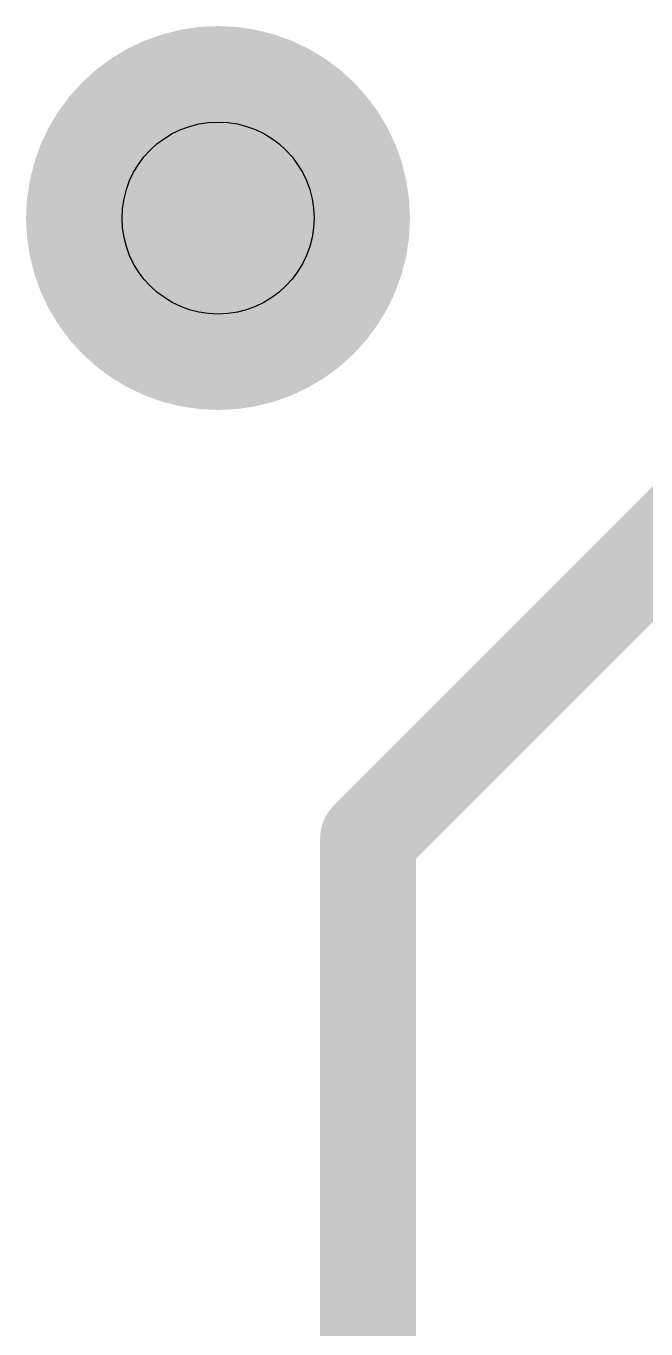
# Model space of a CAD drawing. Extents: x -0.1 to 15.4, y -0.1 to 24.3.
# Drawn here: x 4.81 to 6.45, y 16.918 to 20.366 of the extents above; entities that cross this region are included whole.
import ezdxf

# ---------------------------------------------------------------- set-up
doc = ezdxf.new("R2010")
doc.units = 0
for name, color, linetype in [('1', 12, 'CONTINUOUS'), ('18', 110, 'CONTINUOUS'), ('44', 253, 'CONTINUOUS')]:
    doc.layers.add(name, color=color, linetype=linetype)

# ---------------------------------------------------------------- blocks, each defined once
blk = doc.blocks.new('ROUNDV')
at = {"const_width": 0.5}
blk.add_lwpolyline([(0, -0.25, 1), (0, 0.25, 1), (0, -0.25)], format="xyb", dxfattribs=at)

msp = doc.modelspace()

# ---------------------------------------------------------------- linework, layer by layer
at = {"layer": '1', "const_width": 0.254}
for points in [[(5.715, 18.215), (6.8, 19.3)], [(5.715, 15.3162), (5.715, 18.215)]]:
    msp.add_lwpolyline(points, dxfattribs=at)
at = {"layer": '1', "const_width": 0.127}
for points in [[(5.7785, 18.215, 1), (5.6515, 18.215)], [(5.6701, 18.2599, 1), (5.7599, 18.1701)]]:
    msp.add_lwpolyline(points, format="xyb", dxfattribs=at)
at = {"layer": '44'}
msp.add_circle((5.318, 19.858), 0.254, dxfattribs=at)

# ---------------------------------------------------------------- block references
at = {"layer": '18', "xscale": 1.016, "yscale": 1.016}
msp.add_blockref('ROUNDV', (5.318, 19.858), dxfattribs=at)
msp.add_blockref('ROUNDV', (5.318, 19.858), dxfattribs=at)

doc.saveas('drawing.dxf')
